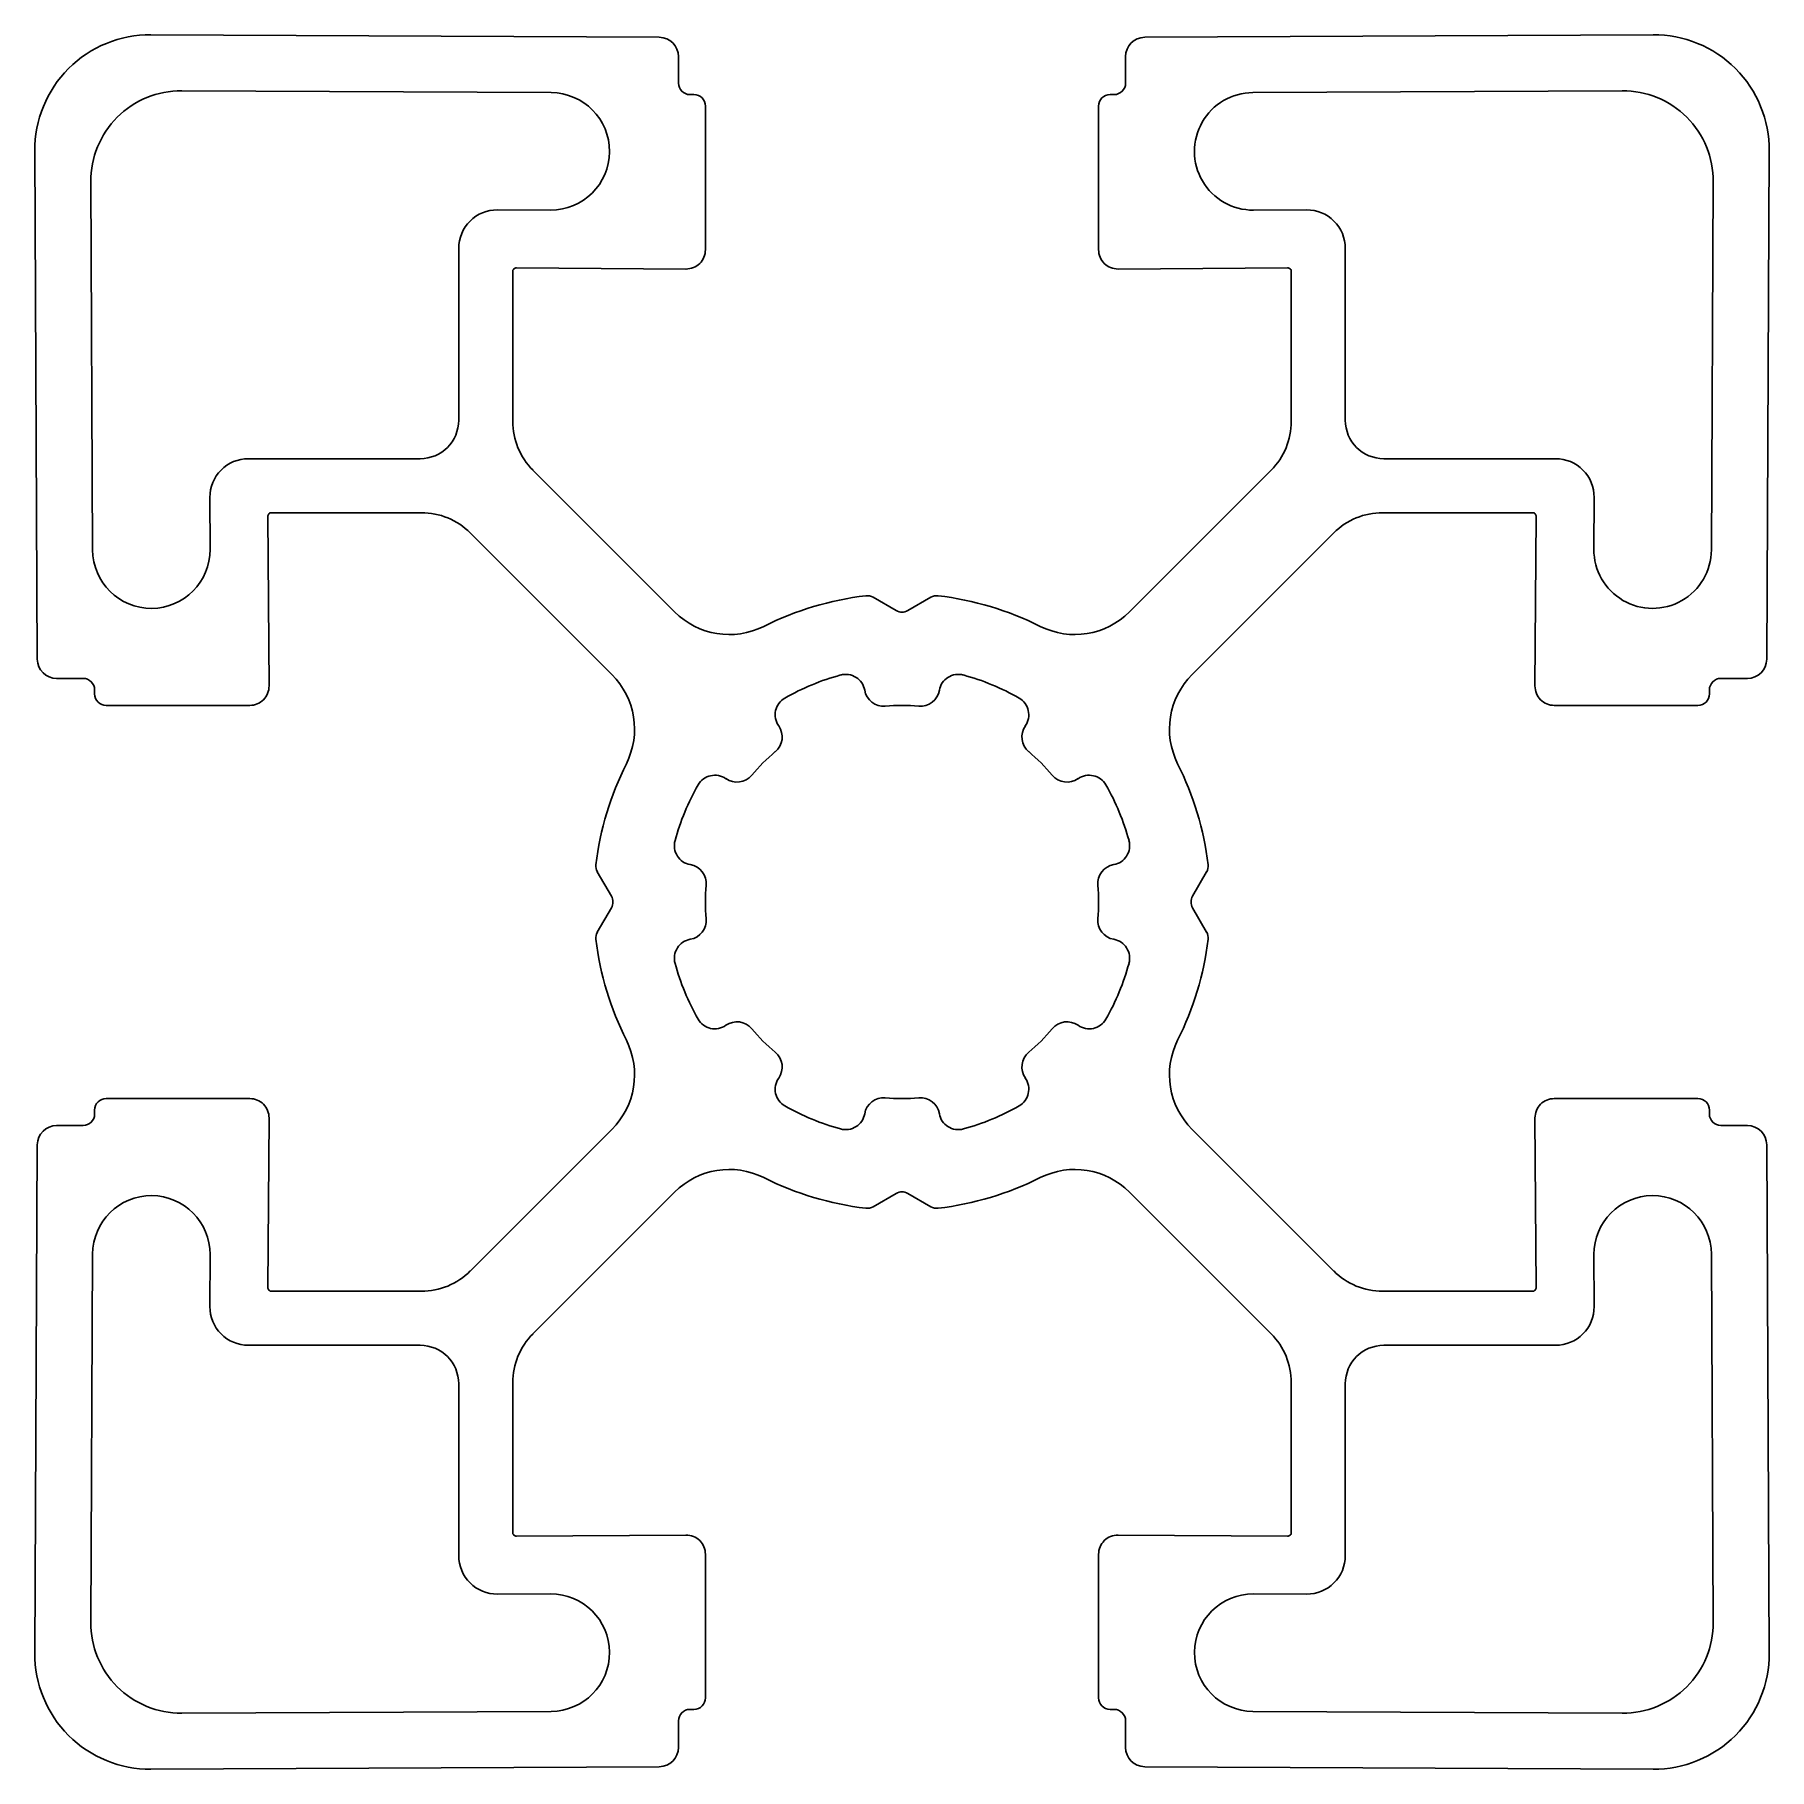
# Model space of a CAD drawing. Extents: x 2135.6 to 2180.6, y 1435.8 to 1480.8.
import ezdxf

# ---------------------------------------------------------------- set-up
doc = ezdxf.new("R2010")
doc.units = 0
doc.layers.get('0').update_dxf_attribs({"linetype": 'CONTINUOUS'})

msp = doc.modelspace()

# ---------------------------------------------------------------- linework, layer by layer
for p, q in [((2138.572, 1480.823), (2151.759, 1480.755)), ((2177.541, 1480.823), (2164.354, 1480.755)), ((2152.257, 1479.569), (2152.257, 1480.255)), ((2163.857, 1479.569), (2163.857, 1480.255)), ((2139.373, 1479.369), (2148.953, 1479.319)), ((2152.556, 1479.269), (2152.608, 1479.269)), ((2152.608, 1479.269), (2152.658, 1479.269)), ((2163.506, 1479.269), (2163.456, 1479.269)), ((2163.558, 1479.269), (2163.506, 1479.269)), ((2167.16, 1479.319), (2176.741, 1479.369)), ((2152.957, 1475.244), (2152.957, 1478.969)), ((2163.157, 1475.244), (2163.157, 1478.969)), ((2135.557, 1477.807), (2135.625, 1464.62)), ((2180.557, 1477.807), (2180.489, 1464.62)), ((2137.06, 1467.456), (2137.011, 1477.007)), ((2179.103, 1477.007), (2179.053, 1467.456)), ((2148.938, 1476.272), (2147.562, 1476.279)), ((2168.552, 1476.279), (2167.176, 1476.272)), ((2146.557, 1475.279), (2146.557, 1470.823)), ((2169.557, 1470.823), (2169.557, 1475.279)), ((2147.957, 1470.795), (2147.957, 1474.676)), ((2148.058, 1474.776), (2152.453, 1474.744)), ((2168.056, 1474.776), (2163.661, 1474.744)), ((2168.157, 1470.795), (2168.157, 1474.676)), ((2145.557, 1469.823), (2141.101, 1469.823)), ((2175.013, 1469.823), (2170.557, 1469.823)), ((2152.159, 1465.847), (2148.484, 1469.522)), ((2163.955, 1465.847), (2167.63, 1469.522)), ((2140.101, 1468.818), (2140.108, 1467.472)), ((2176.006, 1467.472), (2176.013, 1468.818)), ((2145.585, 1468.423), (2141.703, 1468.423)), ((2170.529, 1468.423), (2174.41, 1468.423)), ((2141.603, 1468.322), (2141.636, 1463.926)), ((2174.51, 1468.322), (2174.478, 1463.926)), ((2150.533, 1464.221), (2146.858, 1467.896)), ((2165.581, 1464.221), (2169.256, 1467.896)), ((2157.907, 1465.883), (2157.306, 1466.23)), ((2158.207, 1465.883), (2158.807, 1466.23)), ((2136.811, 1464.123), (2136.125, 1464.123)), ((2179.303, 1464.123), (2179.989, 1464.123)), ((2137.111, 1463.824), (2137.111, 1463.772)), ((2137.111, 1463.772), (2137.111, 1463.722)), ((2141.136, 1463.423), (2137.411, 1463.423)), ((2174.978, 1463.423), (2178.703, 1463.423)), ((2179.003, 1463.824), (2179.003, 1463.772)), ((2179.003, 1463.722), (2179.003, 1463.772)), ((2150.517, 1458.473), (2150.153, 1459.102)), ((2165.597, 1458.473), (2165.96, 1459.102)), ((2150.517, 1458.173), (2150.153, 1457.543)), ((2165.597, 1458.173), (2165.96, 1457.543)), ((2141.136, 1453.223), (2137.411, 1453.223)), ((2174.978, 1453.223), (2178.703, 1453.223)), ((2137.111, 1452.874), (2137.111, 1452.924)), ((2137.111, 1452.822), (2137.111, 1452.874)), ((2141.603, 1448.324), (2141.636, 1452.719)), ((2174.51, 1448.324), (2174.478, 1452.719)), ((2179.003, 1452.874), (2179.003, 1452.924)), ((2179.003, 1452.822), (2179.003, 1452.874)), ((2136.811, 1452.523), (2136.125, 1452.523)), ((2150.533, 1452.425), (2146.858, 1448.75)), ((2165.581, 1452.425), (2169.256, 1448.75)), ((2179.303, 1452.523), (2179.989, 1452.523)), ((2135.557, 1438.838), (2135.625, 1452.025)), ((2180.557, 1438.838), (2180.489, 1452.025)), ((2152.159, 1450.799), (2148.484, 1447.124)), ((2157.907, 1450.763), (2157.306, 1450.416)), ((2158.207, 1450.763), (2158.807, 1450.416)), ((2163.955, 1450.799), (2167.63, 1447.124)), ((2137.011, 1439.639), (2137.06, 1449.189)), ((2140.108, 1449.174), (2140.101, 1447.828)), ((2176.013, 1447.828), (2176.006, 1449.174)), ((2179.053, 1449.189), (2179.103, 1439.639)), ((2145.585, 1448.223), (2141.703, 1448.223)), ((2170.529, 1448.223), (2174.41, 1448.223)), ((2141.101, 1446.823), (2145.557, 1446.823)), ((2170.557, 1446.823), (2175.013, 1446.823)), ((2147.957, 1445.851), (2147.957, 1441.969)), ((2168.157, 1445.851), (2168.157, 1441.969)), ((2146.557, 1445.823), (2146.557, 1441.367)), ((2169.557, 1441.367), (2169.557, 1445.823)), ((2148.058, 1441.869), (2152.453, 1441.901)), ((2168.056, 1441.869), (2163.661, 1441.901)), ((2152.957, 1441.401), (2152.957, 1437.677)), ((2163.157, 1441.401), (2163.157, 1437.677)), ((2147.562, 1440.367), (2148.938, 1440.374)), ((2167.176, 1440.374), (2168.552, 1440.367)), ((2148.953, 1437.326), (2139.373, 1437.277)), ((2152.556, 1437.377), (2152.608, 1437.377)), ((2152.608, 1437.377), (2152.658, 1437.377)), ((2163.456, 1437.377), (2163.506, 1437.377)), ((2163.558, 1437.377), (2163.506, 1437.377)), ((2176.741, 1437.277), (2167.16, 1437.326)), ((2152.257, 1437.077), (2152.257, 1436.39)), ((2163.857, 1437.077), (2163.857, 1436.39)), ((2138.572, 1435.823), (2151.759, 1435.89)), ((2177.541, 1435.823), (2164.354, 1435.89))]:
    msp.add_line(p, q)
for centre, radius, start, end in [((2138.557, 1477.823), 3, 89.7061, 180.2939), ((2151.757, 1480.255), 0.5, 0, 89.7061), ((2164.357, 1480.255), 0.5, 90.2939, 180), ((2177.557, 1477.823), 3, 359.7061, 90.2939), ((2139.361, 1477.019), 2.35, 89.7061, 180.2939), ((2148.946, 1477.796), 1.524, 269.7061, 89.7061), ((2152.557, 1479.569), 0.3, 180, 269.7794), ((2152.657, 1478.969), 0.3, 0, 89.7794), ((2163.457, 1478.969), 0.3, 90.2206, 180), ((2163.557, 1479.569), 0.3, 270.2206, 0), ((2167.168, 1477.796), 1.524, 90.2939, 270.2939), ((2176.753, 1477.019), 2.35, 359.7061, 90.2939), ((2147.557, 1475.279), 1, 89.7061, 180), ((2168.557, 1475.279), 1, 0, 90.2939), ((2152.457, 1475.244), 0.5, 269.5761, 360), ((2163.657, 1475.244), 0.5, 180, 270.4239), ((2148.057, 1474.676), 0.1, 89.5761, 180), ((2168.057, 1474.676), 0.1, 0, 90.4239), ((2145.557, 1470.823), 1, 270, 0), ((2149.757, 1470.795), 1.8, 180, 225), ((2166.357, 1470.795), 1.8, 315, 0), ((2170.557, 1470.823), 1, 180, 270), ((2141.101, 1468.823), 1, 90, 180.2939), ((2175.013, 1468.823), 1, 359.7061, 90), ((2141.703, 1468.323), 0.1, 90, 180.4239), ((2145.585, 1466.623), 1.8, 45, 90), ((2170.529, 1466.623), 1.8, 90, 135), ((2174.41, 1468.323), 0.1, 359.5761, 90), ((2138.584, 1467.464), 1.524, 180.2939, 0.2939), ((2177.53, 1467.464), 1.524, 179.7061, 359.7061), ((2158.057, 1458.323), 8, 96.7169, 116.6392), ((2157.156, 1465.97), 0.3, 60, 96.7169), ((2158.957, 1465.97), 0.3, 83.2831, 120), ((2158.057, 1458.323), 8, 63.3608, 83.2831), ((2153.573, 1467.261), 2, 225, 296.6392), ((2158.057, 1466.143), 0.3, 240, 270.0001), ((2158.057, 1466.143), 0.3, 269.9999, 300), ((2162.541, 1467.261), 2, 243.3608, 315), ((2136.125, 1464.623), 0.5, 180.2939, 270), ((2179.989, 1464.623), 0.5, 270, 359.7061), ((2136.811, 1463.823), 0.3, 0.2206, 90), ((2141.136, 1463.923), 0.5, 270, 0.4239), ((2149.118, 1462.807), 2, 333.3608, 45), ((2158.057, 1458.323), 6.1, 105.1225, 119.8775), ((2156.596, 1463.729), 0.5, 10, 105.1225), ((2159.518, 1463.729), 0.5, 74.8775, 170), ((2158.057, 1458.323), 6.1, 60.1225, 74.8775), ((2166.995, 1462.807), 2, 135, 206.6392), ((2174.978, 1463.923), 0.5, 179.5761, 270), ((2179.303, 1463.823), 0.3, 90, 179.7794), ((2137.411, 1463.723), 0.3, 180.2206, 270), ((2155.267, 1463.179), 0.5, 119.8775, 215), ((2157.581, 1463.903), 0.5, 190, 274.8775), ((2158.057, 1458.323), 5.1, 85.1225, 94.8775), ((2158.533, 1463.903), 0.5, 265.1225, 350), ((2160.846, 1463.179), 0.5, 325, 60.1225), ((2178.703, 1463.723), 0.3, 270, 359.7794), ((2154.448, 1462.605), 0.5, 310.1225, 35), ((2161.666, 1462.605), 0.5, 145, 229.8775), ((2158.057, 1458.323), 5.1, 130.1225, 139.8775), ((2158.057, 1458.323), 5.1, 40.1225, 49.8775), ((2158.057, 1458.323), 8, 153.3608, 173.0681), ((2153.201, 1461.112), 0.5, 55, 150.1225), ((2153.775, 1461.932), 0.5, 235, 319.8775), ((2162.339, 1461.932), 0.5, 220.1225, 305), ((2162.913, 1461.112), 0.5, 29.8775, 125), ((2158.057, 1458.323), 8, 6.9319, 26.6392), ((2158.057, 1458.323), 6.1, 150.1225, 164.8775), ((2158.057, 1458.323), 6.1, 15.1225, 29.8775), ((2152.651, 1459.784), 0.5, 164.8775, 260), ((2163.463, 1459.784), 0.5, 280, 15.1225), ((2150.413, 1459.252), 0.3, 173.0681, 210), ((2152.477, 1458.799), 0.5, 355.1225, 80), ((2163.637, 1458.799), 0.5, 100, 184.8775), ((2165.701, 1459.252), 0.3, 330, 6.9319), ((2150.257, 1458.323), 0.3, 0.0001, 30), ((2158.057, 1458.323), 5.1, 175.1225, 184.8775), ((2158.057, 1458.323), 5.1, 355.1225, 4.8775), ((2165.857, 1458.323), 0.3, 150, 179.9999), ((2150.257, 1458.323), 0.3, 330, 359.9999), ((2165.857, 1458.323), 0.3, 180.0001, 210), ((2152.477, 1457.847), 0.5, 280, 4.8775), ((2163.637, 1457.847), 0.5, 175.1225, 260), ((2150.413, 1457.393), 0.3, 150, 186.9319), ((2158.057, 1458.323), 8, 186.9319, 206.6392), ((2152.651, 1456.862), 0.5, 100, 195.1225), ((2163.463, 1456.862), 0.5, 344.8775, 80), ((2158.057, 1458.323), 8, 333.3608, 353.0681), ((2165.701, 1457.393), 0.3, 353.0681, 30), ((2158.057, 1458.323), 6.1, 195.1225, 209.8775), ((2158.057, 1458.323), 6.1, 330.1225, 344.8775), ((2153.201, 1455.533), 0.5, 209.8775, 305), ((2153.775, 1454.714), 0.5, 40.1225, 125), ((2158.057, 1458.323), 5.1, 220.1225, 229.8775), ((2158.057, 1458.323), 5.1, 310.1225, 319.8775), ((2162.339, 1454.714), 0.5, 55, 139.8775), ((2162.913, 1455.533), 0.5, 235, 330.1225), ((2149.118, 1453.839), 2, 315, 26.6392), ((2154.448, 1454.041), 0.5, 325, 49.8775), ((2161.666, 1454.041), 0.5, 130.1225, 215), ((2166.995, 1453.839), 2, 153.3608, 225), ((2155.267, 1453.467), 0.5, 145, 240.1225), ((2160.846, 1453.467), 0.5, 299.8775, 35), ((2137.411, 1452.923), 0.3, 90, 179.7794), ((2141.136, 1452.723), 0.5, 359.5761, 90), ((2157.581, 1452.743), 0.5, 85.1225, 170), ((2158.057, 1458.323), 5.1, 265.1225, 274.8775), ((2158.533, 1452.743), 0.5, 10, 94.8775), ((2174.978, 1452.723), 0.5, 90, 180.4239), ((2178.703, 1452.923), 0.3, 0.2206, 90), ((2136.811, 1452.823), 0.3, 270, 359.7794), ((2158.057, 1458.323), 6.1, 240.1225, 254.8775), ((2156.596, 1452.917), 0.5, 254.8775, 350), ((2159.518, 1452.917), 0.5, 190, 285.1225), ((2158.057, 1458.323), 6.1, 285.1225, 299.8775), ((2179.303, 1452.823), 0.3, 180.2206, 270), ((2136.125, 1452.023), 0.5, 90, 179.7061), ((2179.989, 1452.023), 0.5, 0.2939, 90), ((2153.573, 1449.384), 2, 63.3608, 135), ((2162.541, 1449.384), 2, 45, 116.6392), ((2158.057, 1458.323), 8, 243.3608, 263.2831), ((2158.057, 1450.503), 0.3, 89.9999, 120), ((2158.057, 1450.503), 0.3, 60, 90.0001), ((2158.057, 1458.323), 8, 276.7169, 296.6392), ((2138.584, 1449.182), 1.524, 359.7061, 179.7061), ((2157.156, 1450.676), 0.3, 263.2831, 300), ((2158.957, 1450.676), 0.3, 240, 276.7169), ((2177.53, 1449.182), 1.524, 0.2939, 180.2939), ((2145.585, 1450.023), 1.8, 270, 315), ((2170.529, 1450.023), 1.8, 225, 270), ((2141.703, 1448.323), 0.1, 179.5761, 270), ((2174.41, 1448.323), 0.1, 270, 0.4239), ((2141.101, 1447.823), 1, 179.7061, 270), ((2175.013, 1447.823), 1, 270, 0.2939), ((2145.557, 1445.823), 1, 0, 90), ((2149.757, 1445.851), 1.8, 135, 180), ((2166.357, 1445.851), 1.8, 0, 45), ((2170.557, 1445.823), 1, 90, 180), ((2148.057, 1441.969), 0.1, 180, 270.4239), ((2152.457, 1441.401), 0.5, 0, 90.4239), ((2163.657, 1441.401), 0.5, 89.5761, 180), ((2168.057, 1441.969), 0.1, 269.5761, 360), ((2147.557, 1441.367), 1, 180, 270.2939), ((2168.557, 1441.367), 1, 269.7061, 0), ((2148.946, 1438.85), 1.524, 270.2939, 90.2939), ((2167.168, 1438.85), 1.524, 89.7061, 269.7061), ((2139.361, 1439.627), 2.35, 179.7061, 270.2939), ((2176.753, 1439.627), 2.35, 269.7061, 0.2939), ((2138.557, 1438.823), 3, 179.7061, 270.2939), ((2177.557, 1438.823), 3, 269.7061, 0.2939), ((2152.557, 1437.077), 0.3, 90.2206, 180), ((2152.657, 1437.677), 0.3, 270.2206, 0), ((2163.457, 1437.677), 0.3, 180, 269.7794), ((2163.557, 1437.077), 0.3, 0, 89.7794), ((2151.757, 1436.39), 0.5, 270.2939, 0), ((2164.357, 1436.39), 0.5, 180, 269.7061)]:
    msp.add_arc(centre, radius, start, end)

doc.saveas('drawing.dxf')
